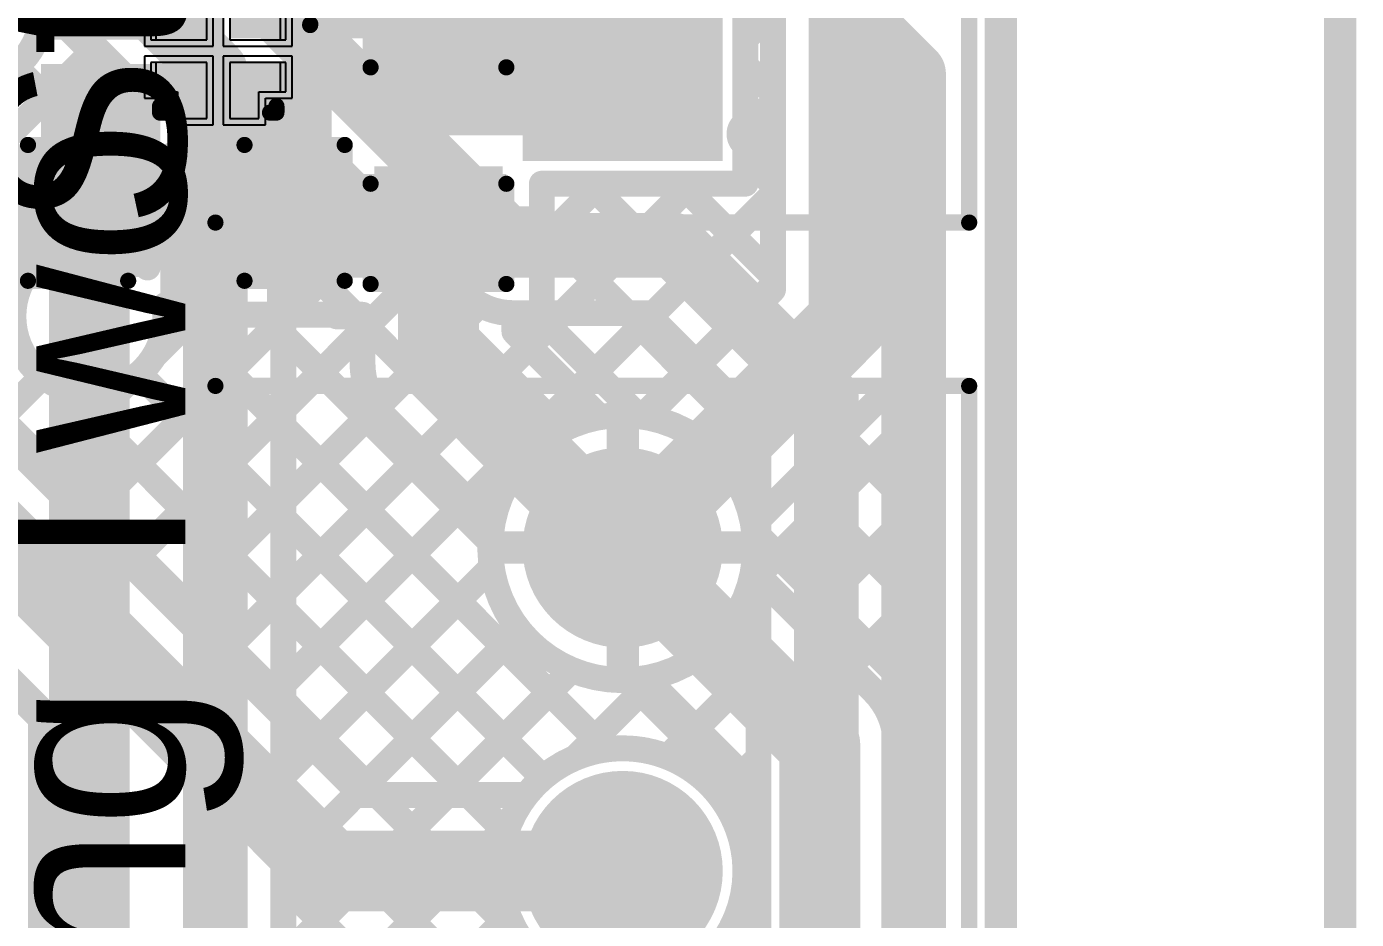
# Model space of a CAD drawing. Header units: millimetres. Extents: x 0.84 to 3.69, y 1.83 to 3.72.
# Drawn here: x 3.2466 to 3.658, y 3.0836 to 3.3596 of the extents above; entities that cross this region are included whole.
import ezdxf

# ---------------------------------------------------------------- set-up
doc = ezdxf.new("R2010")
doc.units = ezdxf.units.MM
doc.header["$MEASUREMENT"] = 0
for name, color, linetype in [('BottomLayer', 5, 'Continuous'), ('BottomOverlay', 54, 'Continuous'), ('BottomPaste', 16, 'Continuous'), ('BottomSolder', 6, 'Continuous'), ('Mechanical1', 6, 'Continuous'), ('Mechanical2', 216, 'Continuous'), ('MultiLayer', 9, 'Continuous'), ('PadHoleLayer', 156, 'Continuous'), ('TopLayer', 1, 'Continuous'), ('TopOverlay', 2, 'Continuous'), ('TopSolder', 216, 'Continuous'), ('ViaHoleLayer', 16, 'Continuous')]:
    doc.layers.add(name, color=color, linetype=linetype)

# ---------------------------------------------------------------- blocks, each defined once
blk = doc.blocks.new('MIC94082YFT_TR_B_31')
at = {"layer": 'BottomLayer'}
for p, q in [((-0.00354, 0.02087), (-0.0126, 0.02087)), ((-0.0126, 0.02087), (-0.0126, 0.0126)), ((-0.00354, 0.00354), (-0.00354, 0.02087)), ((0.0126, 0.02087), (0.00354, 0.02087)), ((0.00354, 0.02087), (0.00354, 0.00354)), ((0.0126, 0.0126), (0.0126, 0.02087)), ((-0.0126, 0.0126), (-0.02087, 0.0126)), ((-0.02087, 0.0126), (-0.02087, 0.00354)), ((0.02087, 0.0126), (0.0126, 0.0126)), ((0.02087, 0.00354), (0.02087, 0.0126)), ((-0.02087, 0.00354), (-0.00354, 0.00354)), ((0.00354, 0.00354), (0.02087, 0.00354)), ((-0.00354, -0.00354), (-0.02087, -0.00354)), ((-0.02087, -0.00354), (-0.02087, -0.0126)), ((-0.00354, -0.02087), (-0.00354, -0.00354)), ((0.02087, -0.00354), (0.00354, -0.00354)), ((0.00354, -0.00354), (0.00354, -0.02087)), ((0.02087, -0.0126), (0.02087, -0.00354)), ((-0.02087, -0.0126), (-0.0126, -0.0126)), ((-0.0126, -0.0126), (-0.0126, -0.02087)), ((0.0126, -0.02087), (0.0126, -0.0126)), ((0.0126, -0.0126), (0.02087, -0.0126)), ((-0.0126, -0.02087), (-0.00354, -0.02087)), ((0.00354, -0.02087), (0.0126, -0.02087))]:
    blk.add_line(p, q, dxfattribs=at)
for points in [[(-0.01181, 0.00394), (-0.00394, 0.00394), (-0.01181, 0.01181), (-0.00394, 0.01181)], [(0.00394, 0.00394), (0.01181, 0.00394), (0.00394, 0.01181), (0.01181, 0.01181)], [(-0.01181, -0.01181), (-0.00394, -0.01181), (-0.01181, -0.00394), (-0.00394, -0.00394)], [(0.00394, -0.01181), (0.01181, -0.01181), (0.00394, -0.00394), (0.01181, -0.00394)]]:
    blk.add_solid(points, dxfattribs=at)
at = {"layer": 'BottomOverlay', "const_width": 0.005}
for points in [[(-0.016, 0.019), (-0.018, 0.019)], [(-0.018, 0.019), (-0.018, 0.017)], [(0.018, 0.019), (0.016, 0.019)], [(0.018, 0.019), (0.018, 0.017)], [(-0.018, -0.017), (-0.018, -0.019)], [(0.018, -0.017), (0.018, -0.019)], [(-0.016, -0.019), (-0.018, -0.019)], [(0.018, -0.019), (0.016, -0.019)]]:
    blk.add_lwpolyline(points, dxfattribs=at)
at = {"layer": 'BottomOverlay', "const_width": 0.0025}
for points in [[(-0.01925, 0.019, 1), (-0.01675, 0.019, 1)], [(-0.01925, 0.019, 1), (-0.01675, 0.019, 1)], [(-0.01725, 0.019, 1), (-0.01475, 0.019, 1)], [(0.01475, 0.019, 1), (0.01725, 0.019, 1)], [(0.01675, 0.019, 1), (0.01925, 0.019, 1)], [(0.01675, 0.019, 1), (0.01925, 0.019, 1)], [(-0.01925, 0.017, 1), (-0.01675, 0.017, 1)], [(0.01675, 0.017, 1), (0.01925, 0.017, 1)], [(-0.02973, -0.00835, 1), (-0.02723, -0.00835, 1)], [(-0.02968, -0.00807, 1), (-0.02718, -0.00807, 1)], [(-0.01925, -0.017, 1), (-0.01675, -0.017, 1)], [(0.01675, -0.017, 1), (0.01925, -0.017, 1)], [(-0.01925, -0.019, 1), (-0.01675, -0.019, 1)], [(-0.01925, -0.019, 1), (-0.01675, -0.019, 1)], [(-0.01725, -0.019, 1), (-0.01475, -0.019, 1)], [(0.01475, -0.019, 1), (0.01725, -0.019, 1)], [(0.01675, -0.019, 1), (0.01925, -0.019, 1)], [(0.01675, -0.019, 1), (0.01925, -0.019, 1)]]:
    blk.add_lwpolyline(points, format="xyb", close=True, dxfattribs=at)
at = {"layer": 'BottomOverlay', "const_width": 0.005}
blk.add_lwpolyline([(-0.02848, -0.00835, -11.439415), (-0.02843, -0.00807)], format="xyb", dxfattribs=at)
at = {"layer": 'BottomPaste'}
for p, q in [((-0.00354, 0.02087), (-0.0126, 0.02087)), ((-0.0126, 0.02087), (-0.0126, 0.0126)), ((-0.00354, 0.00354), (-0.00354, 0.02087)), ((0.0126, 0.02087), (0.00354, 0.02087)), ((0.00354, 0.02087), (0.00354, 0.00354)), ((0.0126, 0.0126), (0.0126, 0.02087)), ((-0.0126, 0.0126), (-0.01929, 0.0126)), ((-0.01929, 0.0126), (-0.01929, 0.00354)), ((0.01929, 0.0126), (0.0126, 0.0126)), ((0.01929, 0.00354), (0.01929, 0.0126)), ((-0.01929, 0.00354), (-0.00354, 0.00354)), ((0.00354, 0.00354), (0.01929, 0.00354)), ((-0.00354, -0.00354), (-0.01929, -0.00354)), ((-0.01929, -0.00354), (-0.01929, -0.0126)), ((-0.00354, -0.02087), (-0.00354, -0.00354)), ((0.01929, -0.00354), (0.00354, -0.00354)), ((0.00354, -0.00354), (0.00354, -0.02087)), ((0.01929, -0.0126), (0.01929, -0.00354)), ((-0.01929, -0.0126), (-0.0126, -0.0126)), ((-0.0126, -0.0126), (-0.0126, -0.02087)), ((0.0126, -0.02087), (0.0126, -0.0126)), ((0.0126, -0.0126), (0.01929, -0.0126)), ((-0.0126, -0.02087), (-0.00354, -0.02087)), ((0.00354, -0.02087), (0.0126, -0.02087))]:
    blk.add_line(p, q, dxfattribs=at)
at = {"layer": 'BottomSolder'}
for p, q in [((-0.00157, 0.02283), (-0.01457, 0.02283)), ((-0.01457, 0.02283), (-0.01457, 0.01457)), ((-0.00157, 0.00157), (-0.00157, 0.02283)), ((0.01457, 0.02283), (0.00157, 0.02283)), ((0.00157, 0.02283), (0.00157, 0.00157)), ((0.01457, 0.01457), (0.01457, 0.02283)), ((-0.01457, 0.01457), (-0.02283, 0.01457)), ((-0.02283, 0.01457), (-0.02283, 0.00157)), ((0.02283, 0.01457), (0.01457, 0.01457)), ((0.02283, 0.00157), (0.02283, 0.01457)), ((-0.02283, 0.00157), (-0.00157, 0.00157)), ((0.00157, 0.00157), (0.02283, 0.00157)), ((-0.00157, -0.00157), (-0.02283, -0.00157)), ((-0.02283, -0.00157), (-0.02283, -0.01457)), ((-0.00157, -0.02283), (-0.00157, -0.00157)), ((0.02283, -0.00157), (0.00157, -0.00157)), ((0.00157, -0.00157), (0.00157, -0.02283)), ((0.02283, -0.01457), (0.02283, -0.00157)), ((-0.02283, -0.01457), (-0.01457, -0.01457)), ((-0.01457, -0.01457), (-0.01457, -0.02283)), ((0.01457, -0.02283), (0.01457, -0.01457)), ((0.01457, -0.01457), (0.02283, -0.01457)), ((-0.01457, -0.02283), (-0.00157, -0.02283)), ((0.00157, -0.02283), (0.01457, -0.02283))]:
    blk.add_line(p, q, dxfattribs=at)
blk = doc.blocks.new('640456_3_57')
at = {"layer": 'BottomLayer', "const_width": 0.02697}
for points in [[(-0.01348, 0, 1), (0.01348, 0, 1)], [(0.08652, 0, 1), (0.11348, 0, 1)]]:
    blk.add_lwpolyline(points, format="xyb", close=True, dxfattribs=at)
at = {"layer": 'BottomSolder', "const_width": 0.03097}
for points in [[(-0.01548, 0, 1), (0.01548, 0, 1)], [(0.08452, 0, 1), (0.11548, 0, 1)]]:
    blk.add_lwpolyline(points, format="xyb", close=True, dxfattribs=at)
at = {"layer": 'MultiLayer', "const_width": 0.02697}
for points in [[(-0.01348, 0, 1), (0.01348, 0, 1)], [(0.08652, 0, 1), (0.11348, 0, 1)]]:
    blk.add_lwpolyline(points, format="xyb", close=True, dxfattribs=at)
at = {"layer": 'PadHoleLayer', "const_width": 0.02008}
for points in [[(-0.01004, 0, 1), (0.01004, 0, 1)], [(0.08996, 0, 1), (0.11004, 0, 1)]]:
    blk.add_lwpolyline(points, format="xyb", close=True, dxfattribs=at)
at = {"layer": 'TopLayer', "const_width": 0.02697}
for points in [[(-0.01348, 0, 1), (0.01348, 0, 1)], [(0.08652, 0, 1), (0.11348, 0, 1)]]:
    blk.add_lwpolyline(points, format="xyb", close=True, dxfattribs=at)
at = {"layer": 'TopOverlay', "const_width": 0.005}
for points in [[(-0.15, 0.126), (0.15, 0.126)], [(0.15, 0.126), (0.15, -0.1072)], [(-0.15, -0.1072), (0.15, -0.1072)]]:
    blk.add_lwpolyline(points, dxfattribs=at)
at = {"layer": 'TopOverlay', "const_width": 0.0025}
for points in [[(0.14875, 0.126, 1), (0.15125, 0.126, 1)], [(0.14875, 0.126, 1), (0.15125, 0.126, 1)], [(0.14875, -0.1072, 1), (0.15125, -0.1072, 1)], [(0.14875, -0.1072, 1), (0.15125, -0.1072, 1)]]:
    blk.add_lwpolyline(points, format="xyb", close=True, dxfattribs=at)
at = {"layer": 'TopSolder', "const_width": 0.03097}
for points in [[(-0.01548, 0, 1), (0.01548, 0, 1)], [(0.08452, 0, 1), (0.11548, 0, 1)]]:
    blk.add_lwpolyline(points, format="xyb", close=True, dxfattribs=at)
blk = doc.blocks.new('640456_3_58')
at = {"layer": 'BottomLayer'}
blk.add_solid([(-0.07303, 0.02697), (-0.12697, 0.02697), (-0.07303, -0.02697), (-0.12697, -0.02697)], dxfattribs=at)
at = {"layer": 'BottomSolder'}
blk.add_solid([(-0.06903, 0.03097), (-0.13097, 0.03097), (-0.06903, -0.03097), (-0.13097, -0.03097)], dxfattribs=at)
at = {"layer": 'MultiLayer'}
blk.add_solid([(-0.07303, 0.02697), (-0.12697, 0.02697), (-0.07303, -0.02697), (-0.12697, -0.02697)], dxfattribs=at)
at = {"layer": 'PadHoleLayer', "const_width": 0.02008}
blk.add_lwpolyline([(-0.11004, 0, 1), (-0.08996, 0, 1)], format="xyb", close=True, dxfattribs=at)
at = {"layer": 'TopLayer'}
blk.add_solid([(-0.07303, 0.02697), (-0.12697, 0.02697), (-0.07303, -0.02697), (-0.12697, -0.02697)], dxfattribs=at)
at = {"layer": 'TopOverlay', "const_width": 0.005}
for points in [[(-0.15, 0.126), (-0.15, -0.1072)], [(-0.15, 0.126), (0.15, 0.126)], [(-0.15, -0.1072), (0.15, -0.1072)]]:
    blk.add_lwpolyline(points, dxfattribs=at)
at = {"layer": 'TopOverlay'}
for points, const_width in [([(-0.15125, 0.126, 1), (-0.14875, 0.126, 1)], 0.0025), ([(-0.15125, 0.126, 1), (-0.14875, 0.126, 1)], 0.0025), ([(-0.11865, -0.04, 1), (-0.12653, -0.04, 1)], 0.00787), ([(-0.1285, -0.04, 1), (-0.12456, -0.04, 1)], 0.00394), ([(-0.12062, -0.04, 1), (-0.11669, -0.04, 1)], 0.00394), ([(-0.15125, -0.1072, 1), (-0.14875, -0.1072, 1)], 0.0025), ([(-0.15125, -0.1072, 1), (-0.14875, -0.1072, 1)], 0.0025)]:
    blk.add_lwpolyline(points, format="xyb", close=True, dxfattribs=dict(at, const_width=const_width))
at = {"layer": 'TopSolder'}
blk.add_solid([(-0.06903, 0.03097), (-0.13097, 0.03097), (-0.06903, -0.03097), (-0.13097, -0.03097)], dxfattribs=at)
blk = doc.blocks.new('C__0603_B_69')
at = {"layer": 'BottomLayer'}
for points in [[(-0.015, -0.0175), (-0.015, 0.0175), (-0.045, -0.0175), (-0.045, 0.0175)], [(0.045, -0.0175), (0.045, 0.0175), (0.015, -0.0175), (0.015, 0.0175)]]:
    blk.add_solid(points, dxfattribs=at)
at = {"layer": 'BottomOverlay', "const_width": 0.005}
for points in [[(-0.049, -0.021), (-0.049, 0.021)], [(-0.018, 0.021), (-0.049, 0.021)], [(0.049, 0.021), (0.018, 0.021)], [(0.049, -0.021), (0.049, 0.021)], [(-0.018, -0.021), (-0.049, -0.021)], [(0.049, -0.021), (0.018, -0.021)]]:
    blk.add_lwpolyline(points, dxfattribs=at)
at = {"layer": 'BottomOverlay', "const_width": 0.0025}
for points in [[(-0.05025, 0.021, 1), (-0.04775, 0.021, 1)], [(-0.05025, 0.021, 1), (-0.04775, 0.021, 1)], [(-0.01925, 0.021, 1), (-0.01675, 0.021, 1)], [(0.01675, 0.021, 1), (0.01925, 0.021, 1)], [(0.04775, 0.021, 1), (0.05025, 0.021, 1)], [(0.04775, 0.021, 1), (0.05025, 0.021, 1)], [(-0.05025, -0.021, 1), (-0.04775, -0.021, 1)], [(-0.05025, -0.021, 1), (-0.04775, -0.021, 1)], [(-0.01925, -0.021, 1), (-0.01675, -0.021, 1)], [(0.01675, -0.021, 1), (0.01925, -0.021, 1)], [(0.04775, -0.021, 1), (0.05025, -0.021, 1)], [(0.04775, -0.021, 1), (0.05025, -0.021, 1)]]:
    blk.add_lwpolyline(points, format="xyb", close=True, dxfattribs=at)
at = {"layer": 'BottomPaste'}
for points in [[(-0.015, -0.0175), (-0.015, 0.0175), (-0.045, -0.0175), (-0.045, 0.0175)], [(0.045, -0.0175), (0.045, 0.0175), (0.015, -0.0175), (0.015, 0.0175)]]:
    blk.add_solid(points, dxfattribs=at)
at = {"layer": 'BottomSolder'}
for points in [[(-0.01264, -0.01986), (-0.01264, 0.01986), (-0.04736, -0.01986), (-0.04736, 0.01986)], [(0.04736, -0.01986), (0.04736, 0.01986), (0.01264, -0.01986), (0.01264, 0.01986)]]:
    blk.add_solid(points, dxfattribs=at)
blk = doc.blocks.new('C__0603_B_70')
at = {"layer": 'BottomLayer'}
for points in [[(-0.015, -0.0175), (-0.015, 0.0175), (-0.045, -0.0175), (-0.045, 0.0175)], [(0.045, -0.0175), (0.045, 0.0175), (0.015, -0.0175), (0.015, 0.0175)]]:
    blk.add_solid(points, dxfattribs=at)
at = {"layer": 'BottomOverlay', "const_width": 0.005}
for points in [[(-0.049, -0.021), (-0.049, 0.021)], [(-0.049, 0.021), (-0.018, 0.021)], [(0.018, 0.021), (0.049, 0.021)], [(0.049, -0.021), (0.049, 0.021)], [(-0.049, -0.021), (-0.018, -0.021)], [(0.018, -0.021), (0.049, -0.021)]]:
    blk.add_lwpolyline(points, dxfattribs=at)
at = {"layer": 'BottomOverlay', "const_width": 0.0025}
for points in [[(-0.05025, 0.021, 1), (-0.04775, 0.021, 1)], [(-0.05025, 0.021, 1), (-0.04775, 0.021, 1)], [(-0.01925, 0.021, 1), (-0.01675, 0.021, 1)], [(0.01675, 0.021, 1), (0.01925, 0.021, 1)], [(0.04775, 0.021, 1), (0.05025, 0.021, 1)], [(0.04775, 0.021, 1), (0.05025, 0.021, 1)], [(-0.05025, -0.021, 1), (-0.04775, -0.021, 1)], [(-0.05025, -0.021, 1), (-0.04775, -0.021, 1)], [(-0.01925, -0.021, 1), (-0.01675, -0.021, 1)], [(0.01675, -0.021, 1), (0.01925, -0.021, 1)], [(0.04775, -0.021, 1), (0.05025, -0.021, 1)], [(0.04775, -0.021, 1), (0.05025, -0.021, 1)]]:
    blk.add_lwpolyline(points, format="xyb", close=True, dxfattribs=at)
at = {"layer": 'BottomPaste'}
for points in [[(-0.015, -0.0175), (-0.015, 0.0175), (-0.045, -0.0175), (-0.045, 0.0175)], [(0.045, -0.0175), (0.045, 0.0175), (0.015, -0.0175), (0.015, 0.0175)]]:
    blk.add_solid(points, dxfattribs=at)
at = {"layer": 'BottomSolder'}
for points in [[(-0.01264, -0.01986), (-0.01264, 0.01986), (-0.04736, -0.01986), (-0.04736, 0.01986)], [(0.04736, -0.01986), (0.04736, 0.01986), (0.01264, -0.01986), (0.01264, 0.01986)]]:
    blk.add_solid(points, dxfattribs=at)

msp = doc.modelspace()

# ---------------------------------------------------------------- linework, layer by layer
at = {"layer": 'BottomLayer'}
for points, const_width in [([(3.501, 3.2685), (3.501, 3.479)], 0.025), ([(3.4775, 3.27823), (3.4775, 3.46927)], 0.008), ([(3.46897, 3.31103), (3.46897, 3.38697)], 0.008), ([(3.374, 3.359), (3.384, 3.349)], 0.02), ([(3.46897, 3.35583), (3.4775, 3.36436)], 0.008), ([(3.46897, 3.34754), (3.4775, 3.33901)], 0.008), ([(3.103, 3.336), (3.3405, 3.0985)], 0.025), ([(3.46897, 3.32755), (3.4775, 3.33608)], 0.008), ([(3.292, 3.28194), (3.292, 3.32013)], 0.008), ([(3.292, 3.28194), (3.292, 3.32013)], 0.008), ([(3.29219, 3.32013), (3.297, 3.32013)], 0.008), ([(3.29328, 3.31992), (3.297, 3.31992)], 0.008), ([(3.297, 3.2705), (3.297, 3.31992)], 0.008), ([(3.46897, 3.31926), (3.4775, 3.31073)], 0.008), ([(3.09, 3.308), (3.252, 3.146)], 0.01), ([(3.185, 3.302), (3.266, 3.302)], 0.025), ([(3.26551, 3.30151), (3.266, 3.302)], 0.025), ([(3.266, 3.27), (3.266, 3.302)], 0.025), ([(3.326, 3.302), (3.329, 3.299)], 0.025), ([(3.376, 3.288), (3.376, 3.3)], 0.025), ([(3.40208, 3.26066), (3.45245, 3.31103)], 0.008), ([(3.406, 3.31103), (3.46897, 3.31103)], 0.008), ([(3.406, 3.271), (3.406, 3.31103)], 0.008), ([(3.406, 3.29286), (3.42417, 3.31103)], 0.008), ([(3.42063, 3.31103), (3.46546, 3.2662)], 0.008), ([(3.44891, 3.31103), (3.4775, 3.28244)], 0.008), ([(3.374, 3.2555), (3.374, 3.299)], 0.025), ([(3.41622, 3.24651), (3.4775, 3.30779)], 0.008), ([(3.301, 3.302), (3.326, 3.302)], 0.01), ([(3.326, 3.2745), (3.326, 3.302)], 0.01), ([(3.374, 3.299), (3.4015, 3.299)], 0.01), ([(3.292, 3.29824), (3.297, 3.29324)], 0.008), ([(3.292, 3.292), (3.297, 3.297)], 0.008), ([(3.406, 3.29737), (3.45132, 3.25205)], 0.008), ([(3.292, 3.2735), (3.292, 3.28194)], 0.008), ([(3.43702, 3.23902), (3.4775, 3.27951)], 0.008), ([(3.19373, 3.2785), (3.35023, 3.122)], 0.008), ([(3.1986, 3.2785), (3.3551, 3.122)], 0.008), ([(3.22688, 3.2785), (3.24423, 3.26116)], 0.008), ([(3.431, 3.1985), (3.501, 3.2685)], 0.025), ([(3.43811, 3.23885), (3.4775, 3.27823)], 0.008), ([(3.2895, 3.27), (3.2895, 3.2735)], 0.008), ([(3.2895, 3.27245), (3.42584, 3.13612)], 0.008), ([(3.3975, 3.271), (3.4055, 3.271)], 0.008), ([(3.2644, 3.20783), (3.32707, 3.2705)], 0.008), ([(3.28608, 3.2578), (3.29879, 3.2705)], 0.008), ([(3.297, 3.2705), (3.3425, 3.2705)], 0.008), ([(3.31974, 3.2705), (3.39007, 3.20017)], 0.008), ([(3.3425, 3.2705), (3.3505, 3.2705)], 0.008), ([(3.3425, 3.27), (3.3505, 3.27)], 0.008), ([(3.3505, 3.2555), (3.3505, 3.27)], 0.008), ([(3.3975, 3.27), (3.4055, 3.27)], 0.008), ([(3.3975, 3.26523), (3.3975, 3.27)], 0.008), ([(3.40509, 3.27), (3.43592, 3.23917)], 0.008), ([(3.27854, 3.19369), (3.3505, 3.26565)], 0.008), ([(3.374, 3.2555), (3.431, 3.1985)], 0.025), ([(3.3975, 3.26523), (3.42389, 3.23885)], 0.008), ([(3.23612, 3.23612), (3.2515, 3.2515)], 0.008), ([(3.28141, 3.25226), (3.40632, 3.12735)], 0.008), ([(3.25026, 3.22197), (3.2782, 3.24992)], 0.008), ([(3.25716, 3.24823), (3.38338, 3.122)], 0.008), ([(3.47135, 3.20561), (3.515, 3.24927)], 0.008), ([(3.51284, 3.2471), (3.515, 3.24494)], 0.008), ([(3.515, 3.14232), (3.515, 3.24927)], 0.008), ([(3.29269, 3.17955), (3.35492, 3.24178)], 0.008), ([(3.3574, 3.23887), (3.39065, 3.20561)], 0.008), ([(3.431, 3.1985), (3.431, 3.23547)], 0.01), ([(3.47279, 3.18994), (3.515, 3.23216)], 0.008), ([(3.4987, 3.23296), (3.515, 3.21666)], 0.008), ([(3.30683, 3.16541), (3.36884, 3.22742)], 0.008), ([(3.48455, 3.21882), (3.515, 3.18837)], 0.008), ([(3.32097, 3.15126), (3.38299, 3.21328)], 0.008), ([(3.431, 3.1985), (3.492, 3.1375)], 0.025), ([(3.47167, 3.20342), (3.515, 3.16009)], 0.008), ([(3.48693, 3.1758), (3.515, 3.20387)], 0.008), ([(3.39403, 3.1985), (3.431, 3.1985)], 0.01), ([(3.431, 3.1985), (3.46797, 3.1985)], 0.01), ([(3.431, 3.16153), (3.431, 3.1985)], 0.01), ([(3.33511, 3.13712), (3.39048, 3.19248)], 0.008), ([(3.47135, 3.19139), (3.5086, 3.15413)], 0.008), ([(3.34925, 3.12298), (3.39909, 3.17281)], 0.008), ([(3.50107, 3.16166), (3.515, 3.17559)], 0.008), ([(3.37656, 3.122), (3.41524, 3.16068)], 0.008), ([(3.41639, 3.13354), (3.43955, 3.15671)], 0.008), ([(3.43267, 3.15757), (3.4685, 3.12174)], 0.008), ([(3.43811, 3.15815), (3.4685, 3.12777)], 0.008), ([(3.252, 3.033), (3.252, 3.146)], 0.01), ([(3.492, 2.909), (3.492, 3.1375)], 0.025), ([(3.44494, 3.13382), (3.4537, 3.14257)], 0.008), ([(3.46108, 3.12167), (3.46784, 3.12843)], 0.008), ([(3.4685, 3.10445), (3.4685, 3.12777)], 0.008), ([(3.35023, 3.122), (3.40118, 3.122)], 0.008), ([(3.3405, 3.0985), (3.431, 3.0985)], 0.025)]:
    msp.add_lwpolyline(points, dxfattribs=dict(at, const_width=const_width))
for points, const_width in [([(3.369, 3.359, 1), (3.379, 3.359, 1)], 0.01), ([(3.379, 3.349, 1), (3.389, 3.349, 1)], 0.01), ([(3.46697, 3.35583, 1), (3.47097, 3.35583, 1)], 0.004), ([(3.46697, 3.34754, 1), (3.47097, 3.34754, 1)], 0.004), ([(3.4755, 3.33901, 1), (3.4795, 3.33901, 1)], 0.004), ([(3.4755, 3.33608, 1), (3.4795, 3.33608, 1)], 0.004), ([(3.46697, 3.32755, 1), (3.47097, 3.32755, 1)], 0.004), ([(3.29, 3.32013, 1), (3.294, 3.32013, 1)], 0.004), ([(3.29, 3.32013, 1), (3.294, 3.32013, 1)], 0.004), ([(3.29019, 3.32013, 1), (3.29419, 3.32013, 1)], 0.004), ([(3.29128, 3.31992, 1), (3.29528, 3.31992, 1)], 0.004), ([(3.295, 3.32013, 1), (3.299, 3.32013, 1)], 0.004), ([(3.295, 3.31992, 1), (3.299, 3.31992, 1)], 0.004), ([(3.295, 3.31992, 1), (3.299, 3.31992, 1)], 0.004), ([(3.46697, 3.31926, 1), (3.47097, 3.31926, 1)], 0.004), ([(3.25926, 3.30151, 1), (3.27176, 3.30151, 1)], 0.0125), ([(3.25975, 3.302, 1), (3.27225, 3.302, 1)], 0.0125), ([(3.25975, 3.302, 1), (3.27225, 3.302, 1)], 0.0125), ([(3.25975, 3.302, 1), (3.27225, 3.302, 1)], 0.0125), ([(3.31975, 3.302, 1), (3.33225, 3.302, 1)], 0.0125), ([(3.36975, 3.3, 1), (3.38225, 3.3, 1)], 0.0125), ([(3.404, 3.31103, 1), (3.408, 3.31103, 1)], 0.004), ([(3.404, 3.31103, 1), (3.408, 3.31103, 1)], 0.004), ([(3.41863, 3.31103, 1), (3.42263, 3.31103, 1)], 0.004), ([(3.42217, 3.31103, 1), (3.42617, 3.31103, 1)], 0.004), ([(3.44691, 3.31103, 1), (3.45091, 3.31103, 1)], 0.004), ([(3.45045, 3.31103, 1), (3.45445, 3.31103, 1)], 0.004), ([(3.46697, 3.31103, 1), (3.47097, 3.31103, 1)], 0.004), ([(3.46697, 3.31103, 1), (3.47097, 3.31103, 1)], 0.004), ([(3.4755, 3.31073, 1), (3.4795, 3.31073, 1)], 0.004), ([(3.32275, 3.299, 1), (3.33525, 3.299, 1)], 0.0125), ([(3.36775, 3.299, 1), (3.38025, 3.299, 1)], 0.0125), ([(3.4755, 3.30779, 1), (3.4795, 3.30779, 1)], 0.004), ([(3.2985, 3.302, 1), (3.3035, 3.302, 1)], 0.005), ([(3.3235, 3.302, 1), (3.3285, 3.302, 1)], 0.005), ([(3.3235, 3.302, 1), (3.3285, 3.302, 1)], 0.005), ([(3.3715, 3.299, 1), (3.3765, 3.299, 1)], 0.005), ([(3.399, 3.299, 1), (3.404, 3.299, 1)], 0.005), ([(3.29, 3.29824, 1), (3.294, 3.29824, 1)], 0.004), ([(3.295, 3.297, 1), (3.299, 3.297, 1)], 0.004), ([(3.36975, 3.288, 1), (3.38225, 3.288, 1)], 0.0125), ([(3.404, 3.29737, 1), (3.408, 3.29737, 1)], 0.004), ([(3.29, 3.292, 1), (3.294, 3.292, 1)], 0.004), ([(3.295, 3.29324, 1), (3.299, 3.29324, 1)], 0.004), ([(3.404, 3.29286, 1), (3.408, 3.29286, 1)], 0.004), ([(3.29, 3.28194, 1), (3.294, 3.28194, 1)], 0.004), ([(3.29, 3.28194, 1), (3.294, 3.28194, 1)], 0.004), ([(3.29, 3.28194, 1), (3.294, 3.28194, 1)], 0.004), ([(3.4755, 3.28244, 1), (3.4795, 3.28244, 1)], 0.004), ([(3.4755, 3.27951, 1), (3.4795, 3.27951, 1)], 0.004), ([(3.25975, 3.27, 1), (3.27225, 3.27, 1)], 0.0125), ([(3.26009, 3.27, 1), (3.27191, 3.27, 1)], 0.01181), ([(3.3235, 3.2745, 1), (3.3285, 3.2745, 1)], 0.005), ([(3.4755, 3.27823, 1), (3.4795, 3.27823, 1)], 0.004), ([(3.4755, 3.27823, 1), (3.4795, 3.27823, 1)], 0.004), ([(3.49475, 3.2685, 1), (3.50725, 3.2685, 1)], 0.0125), ([(3.49475, 3.2685, 1), (3.50725, 3.2685, 1)], 0.0125), ([(3.2875, 3.2735, 1), (3.2915, 3.2735, 1)], 0.004), ([(3.2875, 3.27245, 1), (3.2915, 3.27245, 1)], 0.004), ([(3.29, 3.2735, 1), (3.294, 3.2735, 1)], 0.004), ([(3.3955, 3.271, 1), (3.3995, 3.271, 1)], 0.004), ([(3.4035, 3.271, 1), (3.4075, 3.271, 1)], 0.004), ([(3.404, 3.271, 1), (3.408, 3.271, 1)], 0.004), ([(3.2875, 3.27, 1), (3.2915, 3.27, 1)], 0.004), ([(3.2875, 3.27, 1), (3.2915, 3.27, 1)], 0.004), ([(3.295, 3.2705, 1), (3.299, 3.2705, 1)], 0.004), ([(3.295, 3.2705, 1), (3.299, 3.2705, 1)], 0.004), ([(3.29679, 3.2705, 1), (3.30079, 3.2705, 1)], 0.004), ([(3.31774, 3.2705, 1), (3.32174, 3.2705, 1)], 0.004), ([(3.32507, 3.2705, 1), (3.32907, 3.2705, 1)], 0.004), ([(3.3405, 3.2705, 1), (3.3445, 3.2705, 1)], 0.004), ([(3.3405, 3.2705, 1), (3.3445, 3.2705, 1)], 0.004), ([(3.3405, 3.27, 1), (3.3445, 3.27, 1)], 0.004), ([(3.3485, 3.2705, 1), (3.3525, 3.2705, 1)], 0.004), ([(3.3485, 3.27, 1), (3.3525, 3.27, 1)], 0.004), ([(3.3485, 3.27, 1), (3.3525, 3.27, 1)], 0.004), ([(3.3955, 3.27, 1), (3.3995, 3.27, 1)], 0.004), ([(3.3955, 3.27, 1), (3.3995, 3.27, 1)], 0.004), ([(3.40309, 3.27, 1), (3.40709, 3.27, 1)], 0.004), ([(3.4035, 3.27, 1), (3.4075, 3.27, 1)], 0.004), ([(3.3485, 3.26565, 1), (3.3525, 3.26565, 1)], 0.004), ([(3.36775, 3.2555, 1), (3.38025, 3.2555, 1)], 0.0125), ([(3.36775, 3.2555, 1), (3.38025, 3.2555, 1)], 0.0125), ([(3.3955, 3.26523, 1), (3.3995, 3.26523, 1)], 0.004), ([(3.3955, 3.26523, 1), (3.3995, 3.26523, 1)], 0.004), ([(3.46346, 3.2662, 1), (3.46746, 3.2662, 1)], 0.004), ([(3.24223, 3.26116, 1), (3.24623, 3.26116, 1)], 0.004), ([(3.40008, 3.26066, 1), (3.40408, 3.26066, 1)], 0.004), ([(3.28408, 3.2578, 1), (3.28808, 3.2578, 1)], 0.004), ([(3.3485, 3.2555, 1), (3.3525, 3.2555, 1)], 0.004), ([(3.3485, 3.2555, 1), (3.3525, 3.2555, 1)], 0.004), ([(3.3485, 3.2555, 1), (3.3525, 3.2555, 1)], 0.004), ([(3.2495, 3.2515, 1), (3.2535, 3.2515, 1)], 0.004), ([(3.27941, 3.25226, 1), (3.28341, 3.25226, 1)], 0.004), ([(3.44932, 3.25205, 1), (3.45332, 3.25205, 1)], 0.004), ([(3.25516, 3.24823, 1), (3.25916, 3.24823, 1)], 0.004), ([(3.2762, 3.24992, 1), (3.2802, 3.24992, 1)], 0.004), ([(3.41422, 3.24651, 1), (3.41822, 3.24651, 1)], 0.004), ([(3.51084, 3.2471, 1), (3.51484, 3.2471, 1)], 0.004), ([(3.513, 3.24927, 1), (3.517, 3.24927, 1)], 0.004), ([(3.513, 3.24927, 1), (3.517, 3.24927, 1)], 0.004), ([(3.513, 3.24494, 1), (3.517, 3.24494, 1)], 0.004), ([(3.35292, 3.24178, 1), (3.35692, 3.24178, 1)], 0.004), ([(3.35538, 3.23888, 1), (3.35938, 3.23888, 1)], 0.004), ([(3.3554, 3.23887, 1), (3.3594, 3.23887, 1)], 0.004), ([(3.3554, 3.23887, 1), (3.3594, 3.23887, 1)], 0.004), ([(3.42189, 3.23885, 1), (3.42589, 3.23885, 1)], 0.004), ([(3.42189, 3.23885, 1), (3.42589, 3.23885, 1)], 0.004), ([(3.43392, 3.23917, 1), (3.43792, 3.23917, 1)], 0.004), ([(3.43502, 3.23902, 1), (3.43902, 3.23902, 1)], 0.004), ([(3.43611, 3.23885, 1), (3.44011, 3.23885, 1)], 0.004), ([(3.43611, 3.23885, 1), (3.44011, 3.23885, 1)], 0.004), ([(3.4285, 3.23547, 1), (3.4335, 3.23547, 1)], 0.005), ([(3.4967, 3.23296, 1), (3.5007, 3.23296, 1)], 0.004), ([(3.513, 3.23216, 1), (3.517, 3.23216, 1)], 0.004), ([(3.36684, 3.22742, 1), (3.37084, 3.22742, 1)], 0.004), ([(3.24826, 3.22197, 1), (3.25226, 3.22197, 1)], 0.004), ([(3.48255, 3.21882, 1), (3.48655, 3.21882, 1)], 0.004), ([(3.513, 3.21666, 1), (3.517, 3.21666, 1)], 0.004), ([(3.38099, 3.21328, 1), (3.38499, 3.21328, 1)], 0.004), ([(3.2624, 3.20783, 1), (3.2664, 3.20783, 1)], 0.004), ([(3.38865, 3.20561, 1), (3.39265, 3.20561, 1)], 0.004), ([(3.38865, 3.20561, 1), (3.39265, 3.20561, 1)], 0.004), ([(3.42475, 3.1985, 1), (3.43725, 3.1985, 1)], 0.0125), ([(3.42475, 3.1985, 1), (3.43725, 3.1985, 1)], 0.0125), ([(3.42475, 3.1985, 1), (3.43725, 3.1985, 1)], 0.0125), ([(3.46935, 3.20561, 1), (3.47335, 3.20561, 1)], 0.004), ([(3.46935, 3.20561, 1), (3.47335, 3.20561, 1)], 0.004), ([(3.46967, 3.20342, 1), (3.47367, 3.20342, 1)], 0.004), ([(3.513, 3.20387, 1), (3.517, 3.20387, 1)], 0.004), ([(3.38807, 3.20017, 1), (3.39207, 3.20017, 1)], 0.004), ([(3.39153, 3.1985, 1), (3.39653, 3.1985, 1)], 0.005), ([(3.4285, 3.1985, 1), (3.4335, 3.1985, 1)], 0.005), ([(3.4285, 3.1985, 1), (3.4335, 3.1985, 1)], 0.005), ([(3.4285, 3.1985, 1), (3.4335, 3.1985, 1)], 0.005), ([(3.4285, 3.1985, 1), (3.4335, 3.1985, 1)], 0.005), ([(3.46547, 3.1985, 1), (3.47047, 3.1985, 1)], 0.005), ([(3.46997, 3.1985, 1), (3.47397, 3.1985, 1)], 0.004), ([(3.46997, 3.1985, 1), (3.47397, 3.1985, 1)], 0.004), ([(3.27654, 3.19369, 1), (3.28054, 3.19369, 1)], 0.004), ([(3.38848, 3.19248, 1), (3.39248, 3.19248, 1)], 0.004), ([(3.46935, 3.19139, 1), (3.47335, 3.19139, 1)], 0.004), ([(3.46935, 3.19139, 1), (3.47335, 3.19139, 1)], 0.004), ([(3.47079, 3.18994, 1), (3.47479, 3.18994, 1)], 0.004), ([(3.513, 3.18837, 1), (3.517, 3.18837, 1)], 0.004), ([(3.29069, 3.17955, 1), (3.29469, 3.17955, 1)], 0.004), ([(3.39709, 3.17281, 1), (3.40109, 3.17281, 1)], 0.004), ([(3.48493, 3.1758, 1), (3.48893, 3.1758, 1)], 0.004), ([(3.513, 3.17559, 1), (3.517, 3.17559, 1)], 0.004), ([(3.30483, 3.16541, 1), (3.30883, 3.16541, 1)], 0.004), ([(3.41324, 3.16068, 1), (3.41724, 3.16068, 1)], 0.004), ([(3.4285, 3.16153, 1), (3.4335, 3.16153, 1)], 0.005), ([(3.49907, 3.16166, 1), (3.50307, 3.16166, 1)], 0.004), ([(3.513, 3.16009, 1), (3.517, 3.16009, 1)], 0.004), ([(3.43067, 3.15757, 1), (3.43467, 3.15757, 1)], 0.004), ([(3.43611, 3.15815, 1), (3.44011, 3.15815, 1)], 0.004), ([(3.43611, 3.15815, 1), (3.44011, 3.15815, 1)], 0.004), ([(3.43755, 3.15671, 1), (3.44155, 3.15671, 1)], 0.004), ([(3.5066, 3.15413, 1), (3.5106, 3.15413, 1)], 0.004), ([(3.5066, 3.15413, 1), (3.5106, 3.15413, 1)], 0.004), ([(3.50662, 3.15412, 1), (3.51062, 3.15412, 1)], 0.004), ([(3.31897, 3.15126, 1), (3.32297, 3.15126, 1)], 0.004), ([(3.2495, 3.146, 1), (3.2545, 3.146, 1)], 0.005), ([(3.2495, 3.146, 1), (3.2545, 3.146, 1)], 0.005), ([(3.48575, 3.1375, 1), (3.49825, 3.1375, 1)], 0.0125), ([(3.48575, 3.1375, 1), (3.49825, 3.1375, 1)], 0.0125), ([(3.4517, 3.14257, 1), (3.4557, 3.14257, 1)], 0.004), ([(3.513, 3.14232, 1), (3.517, 3.14232, 1)], 0.004), ([(3.513, 3.14232, 1), (3.517, 3.14232, 1)], 0.004), ([(3.513, 3.14232, 1), (3.517, 3.14232, 1)], 0.004), ([(3.33311, 3.13712, 1), (3.33711, 3.13712, 1)], 0.004), ([(3.42384, 3.13612, 1), (3.42784, 3.13612, 1)], 0.004), ([(3.41439, 3.13354, 1), (3.41839, 3.13354, 1)], 0.004), ([(3.44294, 3.13382, 1), (3.44694, 3.13382, 1)], 0.004), ([(3.40432, 3.12735, 1), (3.40832, 3.12735, 1)], 0.004), ([(3.46584, 3.12843, 1), (3.46984, 3.12843, 1)], 0.004), ([(3.4665, 3.12777, 1), (3.4705, 3.12777, 1)], 0.004), ([(3.4665, 3.12777, 1), (3.4705, 3.12777, 1)], 0.004), ([(3.34725, 3.12298, 1), (3.35125, 3.12298, 1)], 0.004), ([(3.34823, 3.122, 1), (3.35223, 3.122, 1)], 0.004), ([(3.34823, 3.122, 1), (3.35223, 3.122, 1)], 0.004), ([(3.3531, 3.122, 1), (3.3571, 3.122, 1)], 0.004), ([(3.37456, 3.122, 1), (3.37856, 3.122, 1)], 0.004), ([(3.38138, 3.122, 1), (3.38538, 3.122, 1)], 0.004), ([(3.39918, 3.122, 1), (3.40318, 3.122, 1)], 0.004), ([(3.39918, 3.122, 1), (3.40318, 3.122, 1)], 0.004), ([(3.45908, 3.12167, 1), (3.46308, 3.12167, 1)], 0.004), ([(3.4665, 3.12174, 1), (3.4705, 3.12174, 1)], 0.004), ([(3.33425, 3.0985, 1), (3.34675, 3.0985, 1)], 0.0125), ([(3.33425, 3.0985, 1), (3.34675, 3.0985, 1)], 0.0125), ([(3.42475, 3.0985, 1), (3.43725, 3.0985, 1)], 0.0125), ([(3.4665, 3.10445, 1), (3.4705, 3.10445, 1)], 0.004), ([(3.4665, 3.10445, 1), (3.4705, 3.10445, 1)], 0.004)]:
    msp.add_lwpolyline(points, format="xyb", close=True, dxfattribs=dict(at, const_width=const_width))
at = {"layer": 'BottomLayer', "const_width": 0.008}
for points in [[(3.2895, 3.27, -1), (3.2425, 3.27)], [(3.35738, 3.23888, -0.198912), (3.3505, 3.2555)], [(3.3574, 3.23887, -0.199188), (3.3505, 3.2555)], [(3.42389, 3.23885, -0.087467), (3.43811, 3.23885)], [(3.43811, 3.15815, -0.52054), (3.39065, 3.20561)], [(3.47135, 3.20561, -0.04365), (3.47197, 3.1985)], [(3.47197, 3.1985, -0.04365), (3.47135, 3.19139)], [(3.5086, 3.15413, -0.145977), (3.515, 3.14232)], [(3.50862, 3.15412, -0.145706), (3.515, 3.14232)], [(3.40118, 3.122, -0.65408), (3.4685, 3.10445)]]:
    msp.add_lwpolyline(points, format="xyb", dxfattribs=at)
at = {"layer": 'BottomLayer'}
for points in [[(3.31041, 3.356), (3.457, 3.356), (3.31041, 3.375), (3.457, 3.375)], [(3.355, 3.326), (3.457, 3.326), (3.355, 3.374), (3.457, 3.374)], [(3.251, 3.35554), (3.30233, 3.35554), (3.251, 3.37287), (3.30233, 3.37287)], [(3.281, 3.29294), (3.281, 3.348), (3.251, 3.29294), (3.251, 3.348)], [(3.30233, 3.348), (3.251, 3.348), (3.30233, 3.33113), (3.251, 3.33113)], [(3.311, 3.34846), (3.311, 3.284), (3.341, 3.34846), (3.341, 3.284)], [(3.311, 3.282), (3.395, 3.282), (3.311, 3.314), (3.395, 3.314)]]:
    msp.add_solid(points, dxfattribs=at)
at = {"layer": 'BottomSolder', "const_width": 0.00991}
msp.add_lwpolyline([(3.26105, 3.27, 1), (3.27095, 3.27, 1)], format="xyb", close=True, dxfattribs=at)
at = {"layer": 'Mechanical1', "const_width": 0.01}
msp.add_lwpolyline([(3.653, 3.01791), (3.653, 3.607)], dxfattribs=at)
at = {"layer": 'Mechanical2', "const_width": 0.01}
msp.add_lwpolyline([(3.548, 3.607), (3.548, 1.889)], dxfattribs=at)
at = {"layer": 'MultiLayer', "const_width": 0.01181}
msp.add_lwpolyline([(3.26009, 3.27, 1), (3.27191, 3.27, 1)], format="xyb", close=True, dxfattribs=at)
at = {"layer": 'TopLayer'}
for points, const_width in [([(3.25, 3.439), (3.397, 3.292)], 0.02), ([(3.24382, 3.407), (3.305, 3.34582)], 0.02), ([(3.464, 3.402), (3.521, 3.345)], 0.02), ([(3.25064, 3.37048), (3.284, 3.33712)], 0.008), ([(3.25125, 3.36727), (3.284, 3.33452)], 0.008), ([(3.09437, 3.17922), (3.26813, 3.35298)], 0.008), ([(3.305, 2.874), (3.305, 3.34582)], 0.02), ([(3.521, 2.137), (3.521, 3.345)], 0.02), ([(3.18507, 3.3486), (3.24826, 3.28541)], 0.008), ([(3.24318, 3.34706), (3.284, 3.30624)], 0.008), ([(3.21699, 3.34496), (3.2686, 3.29336)], 0.008), ([(3.10593, 3.1625), (3.28228, 3.33884)], 0.008), ([(3.284, 3.28511), (3.284, 3.33712)], 0.008), ([(3.326, 3.3333), (3.38212, 3.27719)], 0.008), ([(3.326, 2.8827), (3.326, 3.3333)], 0.008), ([(3.326, 3.326), (3.32965, 3.32965)], 0.008), ([(3.326, 3.32081), (3.41201, 3.2348)], 0.008), ([(3.2652, 3.29349), (3.284, 3.31228)], 0.008), ([(3.326, 3.29771), (3.34379, 3.31551)], 0.008), ([(3.326, 3.26943), (3.35794, 3.30137)], 0.008), ([(3.397, 3.292), (3.447, 3.292)], 0.02), ([(3.447, 3.292), (3.494, 3.245)], 0.02), ([(3.326, 3.29252), (3.39707, 3.22145)], 0.008), ([(3.326, 3.24115), (3.37208, 3.28722)], 0.008), ([(3.266, 2.979), (3.266, 3.27)], 0.025), ([(3.326, 3.21286), (3.38679, 3.27365)], 0.008), ([(3.326, 3.18458), (3.41242, 3.271)], 0.008), ([(3.397, 3.271), (3.4383, 3.271)], 0.008), ([(3.40409, 3.271), (3.43592, 3.23917)], 0.008), ([(3.43237, 3.271), (3.473, 3.23037)], 0.008), ([(3.4383, 3.271), (3.473, 3.2363)], 0.008), ([(3.326, 3.15629), (3.4395, 3.2698)], 0.008), ([(3.326, 3.26424), (3.39007, 3.20017)], 0.008), ([(3.43702, 3.23902), (3.45365, 3.25566)], 0.008), ([(3.494, 2.4605), (3.494, 3.245)], 0.02), ([(3.45669, 3.23041), (3.46779, 3.24151)], 0.008), ([(3.326, 3.23595), (3.42584, 3.13612)], 0.008), ([(3.431, 3.1985), (3.431, 3.23547)], 0.01), ([(3.473, 2.4692), (3.473, 3.2363)], 0.008), ([(3.46882, 3.21426), (3.473, 3.21844)], 0.008), ([(3.326, 3.20767), (3.40632, 3.12735)], 0.008), ([(3.39403, 3.1985), (3.431, 3.1985)], 0.01), ([(3.431, 3.1985), (3.46797, 3.1985)], 0.01), ([(3.431, 3.16153), (3.431, 3.1985)], 0.01), ([(3.326, 3.12801), (3.39048, 3.19248)], 0.008), ([(3.47051, 3.18767), (3.473, 3.19016)], 0.008), ([(3.326, 3.17938), (3.39495, 3.11043)], 0.008), ([(3.4673, 3.17951), (3.473, 3.17381)], 0.008), ([(3.326, 3.09972), (3.39909, 3.17281)], 0.008), ([(3.45395, 3.16457), (3.473, 3.14552)], 0.008), ([(3.326, 3.07144), (3.41524, 3.16068)], 0.008), ([(3.44494, 3.13382), (3.473, 3.16187)], 0.008), ([(3.41639, 3.13354), (3.44183, 3.15899)], 0.008), ([(3.43267, 3.15757), (3.473, 3.11724)], 0.008), ([(3.326, 3.1511), (3.39894, 3.07816)], 0.008), ([(3.46108, 3.12167), (3.473, 3.13359)], 0.008), ([(3.326, 3.12281), (3.41235, 3.03647)], 0.008), ([(3.326, 3.04316), (3.39596, 3.11311)], 0.008), ([(3.46887, 3.10118), (3.473, 3.1053)], 0.008), ([(3.326, 3.09453), (3.39303, 3.0275)], 0.008), ([(3.46862, 3.09334), (3.473, 3.08895)], 0.008), ([(3.326, 3.01487), (3.39568, 3.08456)], 0.008)]:
    msp.add_lwpolyline(points, dxfattribs=dict(at, const_width=const_width))
at = {"layer": 'TopLayer', "const_width": 0.008}
for points in [[(3.25141, 3.3646, -0.671081), (3.21234, 3.3486)], [(3.2425, 3.27, -0.700157), (3.284, 3.28511)], [(3.397, 3.271, -0.199534), (3.38212, 3.27719)], [(3.397, 3.271, -0.198912), (3.38215, 3.27715)]]:
    msp.add_lwpolyline(points, format="xyb", dxfattribs=at)
at = {"layer": 'TopLayer'}
for points, const_width in [([(3.26613, 3.35298, 1), (3.27013, 3.35298, 1)], 0.004), ([(3.3, 3.34582, 1), (3.31, 3.34582, 1)], 0.01), ([(3.3, 3.34582, 1), (3.31, 3.34582, 1)], 0.01), ([(3.516, 3.345, 1), (3.526, 3.345, 1)], 0.01), ([(3.516, 3.345, 1), (3.526, 3.345, 1)], 0.01), ([(3.24118, 3.34706, 1), (3.24518, 3.34706, 1)], 0.004), ([(3.28028, 3.33884, 1), (3.28428, 3.33884, 1)], 0.004), ([(3.282, 3.33712, 1), (3.286, 3.33712, 1)], 0.004), ([(3.282, 3.33712, 1), (3.286, 3.33712, 1)], 0.004), ([(3.282, 3.33452, 1), (3.286, 3.33452, 1)], 0.004), ([(3.324, 3.3333, 1), (3.328, 3.3333, 1)], 0.004), ([(3.324, 3.3333, 1), (3.328, 3.3333, 1)], 0.004), ([(3.32765, 3.32965, 1), (3.33165, 3.32965, 1)], 0.004), ([(3.324, 3.326, 1), (3.328, 3.326, 1)], 0.004), ([(3.324, 3.32081, 1), (3.328, 3.32081, 1)], 0.004), ([(3.282, 3.31228, 1), (3.286, 3.31228, 1)], 0.004), ([(3.34179, 3.31551, 1), (3.34579, 3.31551, 1)], 0.004), ([(3.282, 3.30624, 1), (3.286, 3.30624, 1)], 0.004), ([(3.35594, 3.30137, 1), (3.35994, 3.30137, 1)], 0.004), ([(3.324, 3.29771, 1), (3.328, 3.29771, 1)], 0.004), ([(3.392, 3.292, 1), (3.402, 3.292, 1)], 0.01), ([(3.392, 3.292, 1), (3.402, 3.292, 1)], 0.01), ([(3.442, 3.292, 1), (3.452, 3.292, 1)], 0.01), ([(3.442, 3.292, 1), (3.452, 3.292, 1)], 0.01), ([(3.2632, 3.29349, 1), (3.2672, 3.29349, 1)], 0.004), ([(3.2666, 3.29336, 1), (3.2706, 3.29336, 1)], 0.004), ([(3.324, 3.29252, 1), (3.328, 3.29252, 1)], 0.004), ([(3.24626, 3.28541, 1), (3.25026, 3.28541, 1)], 0.004), ([(3.282, 3.28511, 1), (3.286, 3.28511, 1)], 0.004), ([(3.282, 3.28511, 1), (3.286, 3.28511, 1)], 0.004), ([(3.37008, 3.28722, 1), (3.37408, 3.28722, 1)], 0.004), ([(3.25975, 3.27, 1), (3.27225, 3.27, 1)], 0.0125), ([(3.26009, 3.27, 1), (3.27191, 3.27, 1)], 0.01181), ([(3.38012, 3.27719, 1), (3.38412, 3.27719, 1)], 0.004), ([(3.38012, 3.27719, 1), (3.38412, 3.27719, 1)], 0.004), ([(3.38015, 3.27715, 1), (3.38415, 3.27715, 1)], 0.004), ([(3.38479, 3.27365, 1), (3.38879, 3.27365, 1)], 0.004), ([(3.395, 3.271, 1), (3.399, 3.271, 1)], 0.004), ([(3.395, 3.271, 1), (3.399, 3.271, 1)], 0.004), ([(3.395, 3.271, 1), (3.399, 3.271, 1)], 0.004), ([(3.40209, 3.271, 1), (3.40609, 3.271, 1)], 0.004), ([(3.41042, 3.271, 1), (3.41442, 3.271, 1)], 0.004), ([(3.43037, 3.271, 1), (3.43437, 3.271, 1)], 0.004), ([(3.4363, 3.271, 1), (3.4403, 3.271, 1)], 0.004), ([(3.4363, 3.271, 1), (3.4403, 3.271, 1)], 0.004), ([(3.324, 3.26943, 1), (3.328, 3.26943, 1)], 0.004), ([(3.4375, 3.2698, 1), (3.4415, 3.2698, 1)], 0.004), ([(3.324, 3.26424, 1), (3.328, 3.26424, 1)], 0.004), ([(3.45165, 3.25566, 1), (3.45565, 3.25566, 1)], 0.004), ([(3.489, 3.245, 1), (3.499, 3.245, 1)], 0.01), ([(3.489, 3.245, 1), (3.499, 3.245, 1)], 0.01), ([(3.324, 3.24115, 1), (3.328, 3.24115, 1)], 0.004), ([(3.47197, 3.1985, 1), (3.39003, 3.1985, 1)], 0.008), ([(3.43392, 3.23917, 1), (3.43792, 3.23917, 1)], 0.004), ([(3.43502, 3.23902, 1), (3.43902, 3.23902, 1)], 0.004), ([(3.46579, 3.24151, 1), (3.46979, 3.24151, 1)], 0.004), ([(3.324, 3.23595, 1), (3.328, 3.23595, 1)], 0.004), ([(3.41001, 3.2348, 1), (3.41401, 3.2348, 1)], 0.004), ([(3.4285, 3.23547, 1), (3.4335, 3.23547, 1)], 0.005), ([(3.471, 3.2363, 1), (3.475, 3.2363, 1)], 0.004), ([(3.471, 3.2363, 1), (3.475, 3.2363, 1)], 0.004), ([(3.45469, 3.23041, 1), (3.45869, 3.23041, 1)], 0.004), ([(3.471, 3.23037, 1), (3.475, 3.23037, 1)], 0.004), ([(3.39507, 3.22145, 1), (3.39907, 3.22145, 1)], 0.004), ([(3.471, 3.21844, 1), (3.475, 3.21844, 1)], 0.004), ([(3.46682, 3.21426, 1), (3.47082, 3.21426, 1)], 0.004), ([(3.324, 3.21286, 1), (3.328, 3.21286, 1)], 0.004), ([(3.324, 3.20767, 1), (3.328, 3.20767, 1)], 0.004), ([(3.38803, 3.1985, 1), (3.39203, 3.1985, 1)], 0.004), ([(3.38807, 3.20017, 1), (3.39207, 3.20017, 1)], 0.004), ([(3.39153, 3.1985, 1), (3.39653, 3.1985, 1)], 0.005), ([(3.4285, 3.1985, 1), (3.4335, 3.1985, 1)], 0.005), ([(3.4285, 3.1985, 1), (3.4335, 3.1985, 1)], 0.005), ([(3.4285, 3.1985, 1), (3.4335, 3.1985, 1)], 0.005), ([(3.4285, 3.1985, 1), (3.4335, 3.1985, 1)], 0.005), ([(3.46547, 3.1985, 1), (3.47047, 3.1985, 1)], 0.005), ([(3.46997, 3.1985, 1), (3.47397, 3.1985, 1)], 0.004), ([(3.38848, 3.19248, 1), (3.39248, 3.19248, 1)], 0.004), ([(3.471, 3.19016, 1), (3.475, 3.19016, 1)], 0.004), ([(3.324, 3.18458, 1), (3.328, 3.18458, 1)], 0.004), ([(3.46851, 3.18767, 1), (3.47251, 3.18767, 1)], 0.004), ([(3.324, 3.17938, 1), (3.328, 3.17938, 1)], 0.004), ([(3.4653, 3.17951, 1), (3.4693, 3.17951, 1)], 0.004), ([(3.39709, 3.17281, 1), (3.40109, 3.17281, 1)], 0.004), ([(3.471, 3.17381, 1), (3.475, 3.17381, 1)], 0.004), ([(3.45195, 3.16457, 1), (3.45595, 3.16457, 1)], 0.004), ([(3.41324, 3.16068, 1), (3.41724, 3.16068, 1)], 0.004), ([(3.4285, 3.16153, 1), (3.4335, 3.16153, 1)], 0.005), ([(3.471, 3.16187, 1), (3.475, 3.16187, 1)], 0.004), ([(3.324, 3.15629, 1), (3.328, 3.15629, 1)], 0.004), ([(3.43067, 3.15757, 1), (3.43467, 3.15757, 1)], 0.004), ([(3.43983, 3.15899, 1), (3.44383, 3.15899, 1)], 0.004), ([(3.324, 3.1511, 1), (3.328, 3.1511, 1)], 0.004), ([(3.471, 3.14552, 1), (3.475, 3.14552, 1)], 0.004), ([(3.46897, 3.0985, 1), (3.39303, 3.0985, 1)], 0.008), ([(3.42384, 3.13612, 1), (3.42784, 3.13612, 1)], 0.004), ([(3.41439, 3.13354, 1), (3.41839, 3.13354, 1)], 0.004), ([(3.44294, 3.13382, 1), (3.44694, 3.13382, 1)], 0.004), ([(3.471, 3.13359, 1), (3.475, 3.13359, 1)], 0.004), ([(3.324, 3.12801, 1), (3.328, 3.12801, 1)], 0.004), ([(3.40432, 3.12735, 1), (3.40832, 3.12735, 1)], 0.004), ([(3.324, 3.12281, 1), (3.328, 3.12281, 1)], 0.004), ([(3.45908, 3.12167, 1), (3.46308, 3.12167, 1)], 0.004), ([(3.471, 3.11724, 1), (3.475, 3.11724, 1)], 0.004), ([(3.39396, 3.11311, 1), (3.39796, 3.11311, 1)], 0.004), ([(3.39295, 3.11043, 1), (3.39695, 3.11043, 1)], 0.004), ([(3.471, 3.1053, 1), (3.475, 3.1053, 1)], 0.004), ([(3.324, 3.09972, 1), (3.328, 3.09972, 1)], 0.004), ([(3.39103, 3.0985, 1), (3.39503, 3.0985, 1)], 0.004), ([(3.46687, 3.10118, 1), (3.47087, 3.10118, 1)], 0.004), ([(3.46697, 3.0985, 1), (3.47097, 3.0985, 1)], 0.004), ([(3.324, 3.09453, 1), (3.328, 3.09453, 1)], 0.004), ([(3.46662, 3.09334, 1), (3.47062, 3.09334, 1)], 0.004), ([(3.471, 3.08895, 1), (3.475, 3.08895, 1)], 0.004), ([(3.39368, 3.08456, 1), (3.39768, 3.08456, 1)], 0.004)]:
    msp.add_lwpolyline(points, format="xyb", close=True, dxfattribs=dict(at, const_width=const_width))
at = {"layer": 'TopSolder', "const_width": 0.00991}
msp.add_lwpolyline([(3.26105, 3.27, 1), (3.27095, 3.27, 1)], format="xyb", close=True, dxfattribs=at)
at = {"layer": 'ViaHoleLayer', "const_width": 0.00591}
msp.add_lwpolyline([(3.26305, 3.27, 1), (3.26895, 3.27, 1)], format="xyb", close=True, dxfattribs=at)

# ---------------------------------------------------------------- block references
for name, p, rotation in [('640456_3_58', (3.431, 3.449), 90), ('C__0603_B_69', (3.374, 3.329), 270), ('MIC94082YFT_TR_B_31', (3.30587, 3.352), 180), ('C__0603_B_70', (3.296, 3.302), 360), ('640456_3_57', (3.431, 3.0985), 90)]:
    msp.add_blockref(name, p, dxfattribs=dict(rotation=rotation))

# ---------------------------------------------------------------- texts
at = {"layer": 'TopOverlay'}
for s, p in [('String One', (3.29565, 3.297)), ('String Two', (3.29565, 2.947))]:
    msp.add_text(s, height=0.06, rotation=90, dxfattribs=at).set_placement(p)

doc.saveas('drawing.dxf')
